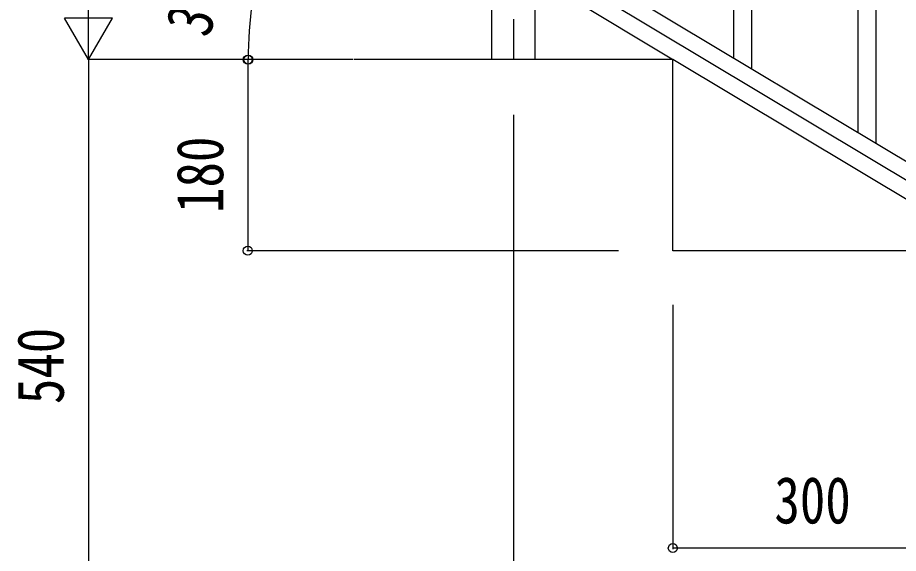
# Model space of a CAD drawing. Units: millimetres, scale not verified. Extents: x -4015 to 4015, y -2862 to 2860.
# Drawn here: x -1986 to -1157, y -1915 to -1410 of the extents above; entities that cross this region are included whole.
import ezdxf
from ezdxf.enums import TextEntityAlignment as Align

# ---------------------------------------------------------------- set-up
doc = ezdxf.new("R2010")
doc.units = ezdxf.units.MM
doc.header["$LTSCALE"] = 10
for name, color, linetype in [('0-2_YKK_12', 2, 'Continuous'), ('0-3_YKK_A1', 4, 'Continuous'), ('0-4_YKK_D', 6, 'Continuous')]:
    doc.layers.add(name, color=color, linetype=linetype)
doc.styles.add('ＭＳ ゴシック', font='')
doc.styles.get('ＭＳ ゴシック').set_extended_font_data('MS Gothic')

msp = doc.modelspace()

# ---------------------------------------------------------------- linework, layer by layer
at = {"layer": '0-2_YKK_12'}
for p in [(-1519.17, -1411.78), (-1519.17, -1420.24)]:
    msp.add_line(p, (-1519.17, -1449.9), dxfattribs=at)
at = {"layer": '0-3_YKK_A1'}
for p, q in [((-1294.67, -1458.78), (-1294.67, -1273.69)), ((-1311.67, -1448.58), (-1311.67, -1298.43)), ((-1177.67, -1528.97), (-1177.67, -1343.88)), ((-1465.18, -1356.49), (-659.6, -1839.77)), ((-1478.75, -1365.84), (-673.17, -1849.12)), ((-1539.42, -1449.9), (-1539.42, -1372.92)), ((-1498.92, -1372.13), (-1498.92, -1449.9)), ((-1194.67, -1518.77), (-1194.67, -1368.62)), ((-469.17, -1989.9), (-1369.17, -1449.9))]:
    msp.add_line(p, q, dxfattribs=at)
msp.add_lwpolyline([(-769.17, -1809.9), (-1069.17, -1809.9), (-1069.17, -1629.9), (-1369.17, -1629.9), (-1369.17, -1449.9), (-1669.17, -1449.9)], dxfattribs=at)
at = {"layer": '0-4_YKK_D'}
for p, q in [((-1370.03, -1449.39), (-1712.67, -1243.81)), ((-1919.17, -1449.9), (-1919.17, -1371.96)), ((-1919.17, -1449.9), (-1941.67, -1410.93)), ((-1896.67, -1410.93), (-1941.67, -1410.93)), ((-1919.17, -1449.9), (-1896.67, -1410.93)), ((-1798.01, -1449.9), (-1920.17, -1449.9)), ((-1743.93, -1449.9), (-1920.17, -1449.9)), ((-1919.17, -1449.9), (-1919.17, -1989.9)), ((-1720.17, -1449.9), (-1770.17, -1449.9)), ((-1670.17, -1449.9), (-1769.75, -1449.9)), ((-1769.17, -1449.9), (-1769.17, -1629.9)), ((-1519.17, -1501.9), (-1519.17, -2140.9)), ((-1420.17, -1629.9), (-1770.17, -1629.9)), ((-1369.17, -1680.9), (-1369.17, -1910.9)), ((-1069.17, -1909.9), (-1369.17, -1909.9))]:
    msp.add_line(p, q, dxfattribs=at)
for centre in [(-1769.17, -1449.9), (-1768.75, -1449.9), (-1769.17, -1629.9), (-1369.17, -1909.9)]:
    msp.add_circle(centre, 4.25, dxfattribs=at)
msp.add_arc((-1369.17, -1449.9), 399.58, 149.03624, 180, dxfattribs=at)

# ---------------------------------------------------------------- texts
at = {"layer": '0-4_YKK_D', "style": 'ＭＳ ゴシック', "width": 0.8}
for s, rotation, p in [('30.96°', 72.415, (-1793.49, -1434.59)), ('180', 90, (-1779.17, -1594.3)), ('540', 90, (-1929.17, -1774.3))]:
    msp.add_text(s, height=43.99, rotation=rotation, dxfattribs=at).set_placement(p, align=Align.BOTTOM_LEFT)
msp.add_text('300', height=43.99, dxfattribs=at).set_placement((-1273.57, -1899.9), align=Align.BOTTOM_LEFT)

doc.saveas('drawing.dxf')
